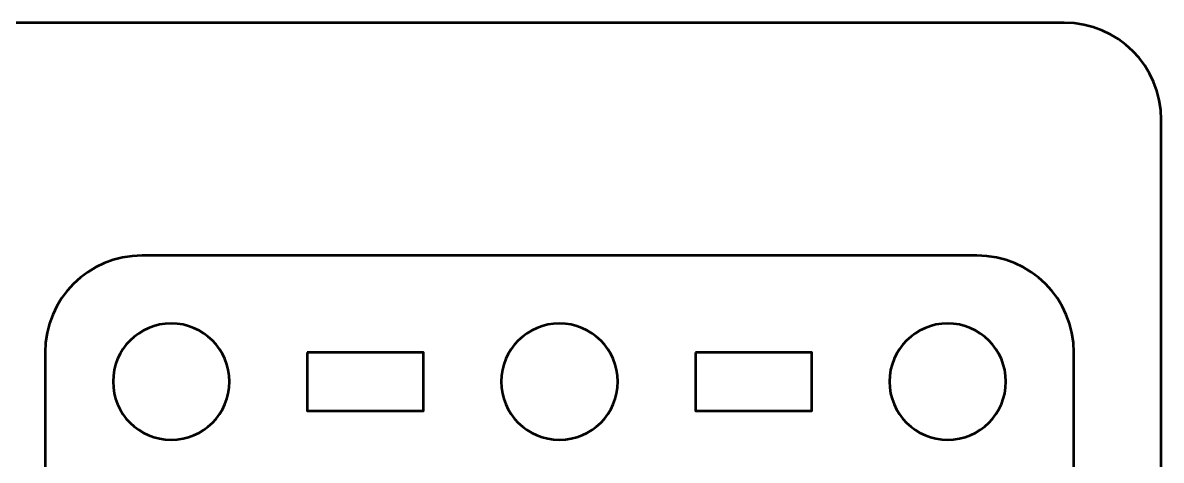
# Model space of a CAD drawing. Header units: centimetres. Extents: x -21 to 0, y -29.7 to 0.
# Drawn here: x -5.87 to 0, y -2.26 to 0 of the extents above; entities that cross this region are included whole.
import ezdxf

# ---------------------------------------------------------------- set-up
doc = ezdxf.new("R2010")
doc.units = ezdxf.units.CM
doc.header["$MEASUREMENT"] = 0
doc.layers.add('Layer 1', color=7, linetype='Continuous')

msp = doc.modelspace()

# ---------------------------------------------------------------- linework, layer by layer
at = {"layer": 'Layer 1', "color": 22, "lineweight": 53}
msp.add_open_spline([(-21.00003, -29.19995), (-21.00003, -29.19995), (-21.00003, -0.49992), (-21.00003, -0.49992), (-21.00003, -0.49992), (-21.00003, -0.22295), (-20.77694, 0.00004), (-20.49994, 0.00004), (-20.49994, 0.00004), (-20.49994, 0.00004), (-0.50008, 0.00004), (-0.50008, 0.00004), (-0.50008, 0.00004), (-0.22294, 0.00004), (0.00002, -0.22295), (0.00002, -0.49992), (0.00002, -0.49992), (0.00002, -0.49992), (0.00002, -29.19995), (0.00002, -29.19995), (0.00002, -29.19995), (0.00002, -29.47695), (-0.22294, -29.70004), (-0.50008, -29.70004), (-0.50008, -29.70004), (-0.50008, -29.70004), (-20.49994, -29.70004), (-20.49994, -29.70004), (-20.49994, -29.70004), (-20.77694, -29.70004), (-21.00003, -29.47695), (-21.00003, -29.19995)], degree=3, knots=[0, 0, 0, 0, 0.125, 0.125, 0.125, 0.125, 0.25, 0.25, 0.25, 0.25, 0.375, 0.375, 0.375, 0.375, 0.5, 0.5, 0.5, 0.5, 0.625, 0.625, 0.625, 0.625, 0.75, 0.75, 0.75, 0.75, 0.875, 0.875, 0.875, 0.875, 1, 1, 1, 1], dxfattribs=at)
at = {"layer": 'Layer 1', "color": 2, "lineweight": 53}
msp.add_open_spline([(-5.24994, -1.19997), (-5.24994, -1.19997), (-0.95007, -1.19997), (-0.95007, -1.19997), (-0.95007, -1.19997), (-0.67293, -1.19997), (-0.44997, -1.42306), (-0.44997, -1.70006), (-0.44997, -1.70006), (-0.44997, -1.70006), (-0.44997, -5.99993), (-0.44997, -5.99993), (-0.44997, -5.99993), (-0.44997, -6.27707), (-0.67293, -6.50003), (-0.95007, -6.50003), (-0.95007, -6.50003), (-0.95007, -6.50003), (-5.24994, -6.50003), (-5.24994, -6.50003), (-5.24994, -6.50003), (-5.52694, -6.50003), (-5.75003, -6.27707), (-5.75003, -5.99993), (-5.75003, -5.99993), (-5.75003, -5.99993), (-5.75003, -1.70006), (-5.75003, -1.70006), (-5.75003, -1.70006), (-5.75003, -1.42306), (-5.52694, -1.19997), (-5.24994, -1.19997)], degree=3, knots=[0, 0, 0, 0, 0.125, 0.125, 0.125, 0.125, 0.25, 0.25, 0.25, 0.25, 0.375, 0.375, 0.375, 0.375, 0.5, 0.5, 0.5, 0.5, 0.625, 0.625, 0.625, 0.625, 0.75, 0.75, 0.75, 0.75, 0.875, 0.875, 0.875, 0.875, 1, 1, 1, 1], dxfattribs=at)
at = {"layer": 'Layer 1', "lineweight": 53}
for points in [[(-4.8, -1.85), (-4.8, -2.01577), (-4.93423, -2.15), (-5.10001, -2.15), (-5.10001, -2.15), (-5.26567, -2.15), (-5.40001, -2.01577), (-5.40001, -1.85), (-5.40001, -1.85), (-5.40001, -1.68433), (-5.26567, -1.54999), (-5.10001, -1.54999), (-5.10001, -1.54999), (-4.93423, -1.54999), (-4.8, -1.68433), (-4.8, -1.85)], [(-2.79993, -1.85), (-2.79993, -2.01577), (-2.9343, -2.15), (-3.09993, -2.15), (-3.09993, -2.15), (-3.2657, -2.15), (-3.39993, -2.01577), (-3.39993, -1.85), (-3.39993, -1.85), (-3.39993, -1.68433), (-3.2657, -1.54999), (-3.09993, -1.54999), (-3.09993, -1.54999), (-2.9343, -1.54999), (-2.79993, -1.68433), (-2.79993, -1.85)], [(-0.8, -1.85), (-0.8, -2.01577), (-0.93433, -2.15), (-1.1, -2.15), (-1.1, -2.15), (-1.26563, -2.15), (-1.4, -2.01577), (-1.4, -1.85), (-1.4, -1.85), (-1.4, -1.68433), (-1.26563, -1.54999), (-1.1, -1.54999), (-1.1, -1.54999), (-0.93433, -1.54999), (-0.8, -1.68433), (-0.8, -1.85)], [(-4.39999, -1.70006), (-4.39999, -1.70006), (-3.79998, -1.70006), (-3.79998, -1.70006), (-3.79998, -1.70006), (-3.79998, -1.70006), (-3.79998, -2.00007), (-3.79998, -2.00007), (-3.79998, -2.00007), (-3.79998, -2.00007), (-4.39999, -2.00007), (-4.39999, -2.00007), (-4.39999, -2.00007), (-4.39999, -2.00007), (-4.39999, -1.70006), (-4.39999, -1.70006)], [(-2.40002, -1.70006), (-2.40002, -1.70006), (-1.80002, -1.70006), (-1.80002, -1.70006), (-1.80002, -1.70006), (-1.80002, -1.70006), (-1.80002, -2.00007), (-1.80002, -2.00007), (-1.80002, -2.00007), (-1.80002, -2.00007), (-2.40002, -2.00007), (-2.40002, -2.00007), (-2.40002, -2.00007), (-2.40002, -2.00007), (-2.40002, -1.70006), (-2.40002, -1.70006)]]:
    msp.add_open_spline(points, degree=3, knots=[0, 0, 0, 0, 0.25, 0.25, 0.25, 0.25, 0.5, 0.5, 0.5, 0.5, 0.75, 0.75, 0.75, 0.75, 1, 1, 1, 1], dxfattribs=at)

doc.saveas('drawing.dxf')
